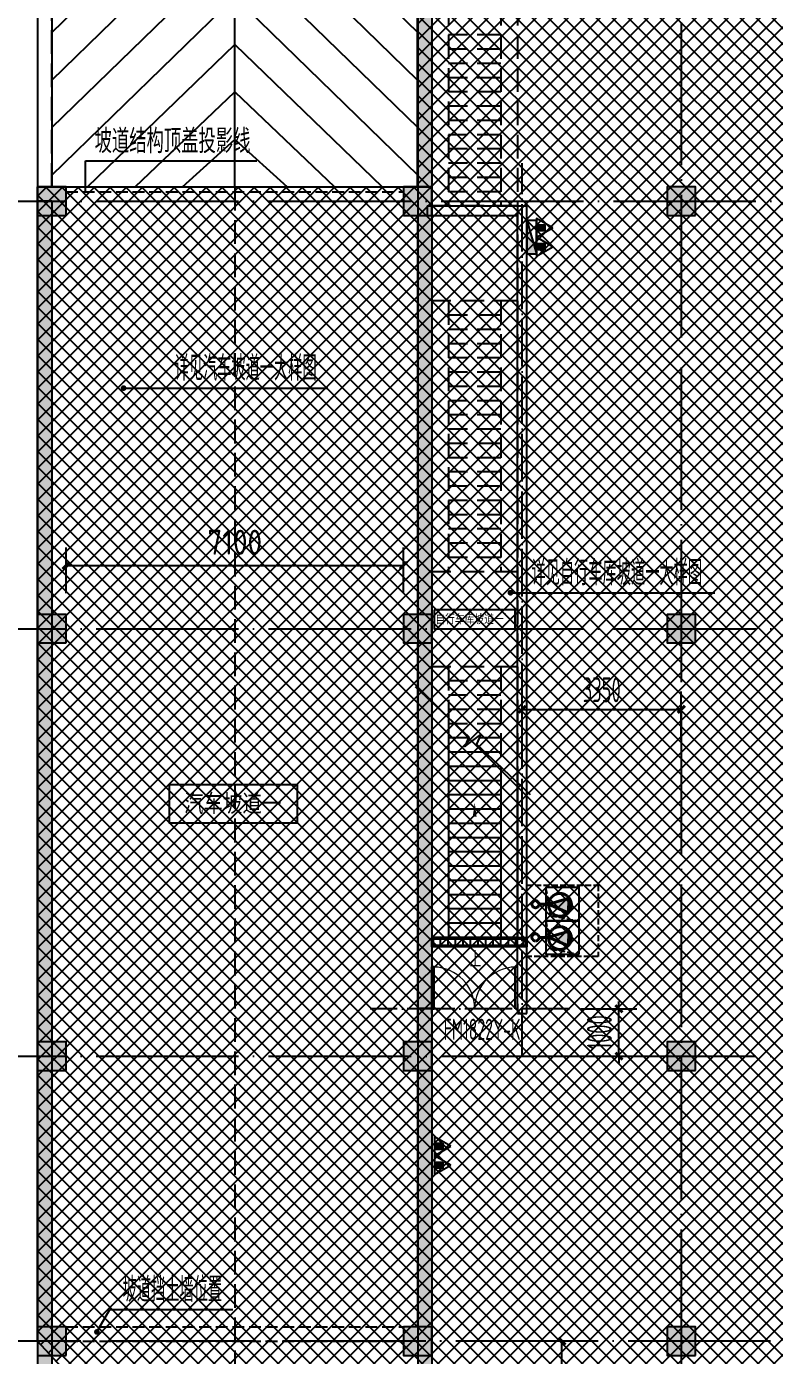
# Model space of a CAD drawing. Extents: x -473190 to 2138458, y -81875 to 2633646.
# Drawn here: x -85780 to -70038, y -31489 to -3513 of the extents above; entities that cross this region are included whole.
import ezdxf

# ---------------------------------------------------------------- set-up
doc = ezdxf.new("R2010")
doc.units = 0
doc.header["$LTSCALE"] = 1000
for name, pattern in [('DASH', [0.35, 0.25, -0.1]), ('DOTE', [2.42, 2, -0.2, 0.02, -0.2]), ('排水', [1.1, 1, -0.1])]:
    doc.linetypes.add(name, pattern=pattern)
for name, color, linetype in [('03小品', 2, 'Continuous'), ('A-COLUMN', 2, 'Continuous'), ('A-ROOM_NAME', 23, 'Continuous'), ('A-SPACE_SHAR', 4, 'Continuous'), ('A-STAIR', 3, 'Continuous'), ('A-WALL', 2, 'Continuous'), ('DIM_LEAD', 3, 'Continuous'), ('DIM_SYMB', 3, 'Continuous'), ('DOOR_FIRE', 4, 'Continuous'), ('DOOR_FIRE_TEXT', 7, 'Continuous'), ('DOTE', 1, 'DOTE'), ('PUB_DIM', 3, 'Continuous'), ('PUB_HATCH', 8, 'Continuous'), ('PUB_TEXT', 7, 'Continuous'), ('W-EQUIP_消火栓', 7, 'Continuous'), ('W-EQUIP_灭火器', 7, 'Continuous'), ('索引线', 252, 'Continuous'), ('集水坑', 4, 'Continuous'), ('雨棚投影', 147, 'Continuous')]:
    doc.layers.add(name, color=color, linetype=linetype)
doc.layers.add('GPS-污水', color=2, linetype='排水', lineweight=40)
doc.styles.add('8B2_01', font='simhei.ttf', dxfattribs={"width": 0.8})
doc.styles.add('8B2_02', font='tssdeng.shx', dxfattribs={"width": 0.6, "bigfont": 'TSSDCHN.shx'})
doc.styles.add('_TCH_DIM', font='SIMPLEX', dxfattribs={"bigfont": 'GBCBIG'})
doc.styles.add('_TCH_DIM_T3', font='tssdeng.shx', dxfattribs={"width": 0.564706, "bigfont": '@@@tssdchn.shx'})
doc.styles.add('_TCH_WINDOW', font='tssdeng.shx', dxfattribs={"width": 0.8, "height": 3.5, "bigfont": 'tssdchn.shx'})
doc.styles.get("Standard").update_dxf_attribs({"font": 'gbenor.shx', "bigfont": 'gbcbig.shx'})
doc.styles.add('STANDARD_T3', font='gbenor.shx', dxfattribs={"bigfont": 'gbcbig.shx'})
doc.dimstyles.new('_TCH_ARCH&&150', dxfattribs={"dimtxt": 525, "dimasz": 150, "dimexe": 375, "dimexo": 450, "dimgap": 150, "dimtad": 1, "dimdec": 0, "dimzin": 0, "dimdsep": 46, "dimtxsty": '_TCH_DIM_T3', "dimblk": 'ARCHTICK', "dimcen": 0.09, "dimclrt": 7, "dimazin": 2, "dimtfac": 1, "dimtdec": 0, "dimtix": 1, "dimtmove": 2, "dimatfit": 3, "dimfxl": 0, "dimtolj": 1, "dimtzin": 0, "dimarcsym": 0})
doc.dimstyles.new('STANDARD&&150', dxfattribs={"dimtxt": 525, "dimasz": 150, "dimexe": 375, "dimexo": 450, "dimgap": 225, "dimtad": 1, "dimdec": 0, "dimzin": 0, "dimdsep": 46, "dimtxsty": 'STANDARD_T3', "dimblk": 'ARCHTICK', "dimcen": 0.09, "dimadec": 0, "dimazin": 0, "dimtfac": 1, "dimtdec": 0, "dimtix": 1, "dimtmove": 2, "dimatfit": 3, "dimfxl": 0, "dimtolj": 1, "dimtzin": 0, "dimarcsym": 0})

# ---------------------------------------------------------------- blocks, each defined once
blk = doc.blocks.new('坡道')
at = {"layer": '雨棚投影', "linetype": 'DASH', "lineweight": -3, "ltscale": 2}
blk.add_line((-138368, -493850), (-175993, -493851), dxfattribs=at)
blk.add_lwpolyline([(-138368, -493850), (-111768, -493850, 0.414214), (-103918, -486000), (-103918, -484450)], format="xyb", dxfattribs=at)
for points in [[(-138368, -490000), (-175993, -490001), (-175993, -497701), (-138368, -497700)], [(-138368, -498000), (-138368, -497701), (-175993, -497701), (-175993, -498000)]]:
    blk.add_lwpolyline(points, close=True, dxfattribs=at)
blk = doc.blocks.new('自行车坡道')
at = {"layer": 'A-STAIR'}
for p, q in [((-72448, -339871), (-67495, -339871)), ((-67495, -341671), (-67495, -339871)), ((-72119, -340221), (-67495, -340221)), ((-71995, -340353), (-71995, -340221)), ((-71695, -340638), (-71695, -340221)), ((-71395, -340993), (-71395, -340221)), ((-71095, -341321), (-71095, -340221)), ((-70795, -341321), (-70795, -340221)), ((-70495, -341321), (-70495, -340221)), ((-70195, -341321), (-70195, -340221)), ((-69895, -341321), (-69895, -340221)), ((-69595, -341321), (-69595, -340221)), ((-69295, -341321), (-69295, -340221)), ((-68995, -341321), (-68995, -340221)), ((-68695, -341321), (-68695, -340221)), ((-68395, -341321), (-68395, -340221)), ((-68095, -341321), (-68095, -340221)), ((-67795, -341321), (-67795, -340221)), ((-71095, -341321), (-67495, -341321)), ((-70759, -341671), (-67495, -341671))]:
    blk.add_line(p, q, dxfattribs=at)
at = {"layer": 'DIM_SYMB'}
blk.add_lwpolyline([(-72776, -339521), (-71718, -340648), (-71513, -340560), (-71768, -340902), (-71564, -340812), (-70507, -341939)], dxfattribs=at)
at = {"layer": '雨棚投影', "color": 252, "linetype": 'DASH', "lineweight": -3, "ltscale": 2}
for p, q in [((-96295, -339871), (-72448, -339871)), ((-82895, -341671), (-82895, -339871)), ((-80895, -341671), (-80895, -339871)), ((-75195, -341671), (-75195, -339871)), ((-73195, -341671), (-73195, -339871)), ((-88595, -340221), (-82895, -340221)), ((-86495, -341321), (-86495, -340221)), ((-86195, -341321), (-86195, -340221)), ((-85895, -341321), (-85895, -340221)), ((-85595, -341321), (-85595, -340221)), ((-85295, -341321), (-85295, -340221)), ((-84995, -341321), (-84995, -340221)), ((-84695, -341321), (-84695, -340221)), ((-84395, -341321), (-84395, -340221)), ((-84095, -341321), (-84095, -340221)), ((-83795, -341321), (-83795, -340221)), ((-83495, -341321), (-83495, -340221)), ((-83195, -341321), (-83195, -340221)), ((-80895, -340221), (-75195, -340221)), ((-80595, -341321), (-80595, -340221)), ((-80295, -341321), (-80295, -340221)), ((-79995, -341321), (-79995, -340221)), ((-79695, -341321), (-79695, -340221)), ((-79395, -341321), (-79395, -340221)), ((-79095, -341321), (-79095, -340221)), ((-78795, -341321), (-78795, -340221)), ((-78495, -341321), (-78495, -340221)), ((-78195, -341321), (-78195, -340221)), ((-77895, -341321), (-77895, -340221)), ((-77595, -341321), (-77595, -340221)), ((-77295, -341321), (-77295, -340221)), ((-76995, -341321), (-76995, -340221)), ((-76695, -341321), (-76695, -340221)), ((-76395, -341321), (-76395, -340221)), ((-76095, -341321), (-76095, -340221)), ((-75795, -341321), (-75795, -340221)), ((-75495, -341321), (-75495, -340221)), ((-73195, -340221), (-72119, -340221)), ((-72895, -341321), (-72895, -340221)), ((-72595, -341321), (-72595, -340221)), ((-72295, -341321), (-72295, -340221)), ((-71995, -341321), (-71995, -340353)), ((-71695, -341321), (-71695, -340869)), ((-71395, -341321), (-71395, -340993)), ((-88595, -341321), (-82895, -341321)), ((-80895, -341321), (-75195, -341321)), ((-73195, -341321), (-71095, -341321)), ((-96295, -341671), (-70759, -341671))]:
    blk.add_line(p, q, dxfattribs=at)
blk = doc.blocks.new('$SB01_1')
h = blk.add_hatch(color=256)
h.dxf.hatch_style = 1
h.paths.add_polyline_path([(-0.381, -0.323), (0.5, 0), (-0.381, 0.323)])
h.paths.add_polyline_path([(0, 0), (0.002, 0), (0.002, 0.001), (0, 0.001)], flags=24)
h.paths.add_polyline_path([(0, -0.002), (0.003, -0.002), (0.003, -0.001), (0, -0.001)], flags=24)
h.paths.add_polyline_path([(0, -0.003), (0.003, -0.003), (0.003, -0.002), (0, -0.002)], flags=24)
for p, q in [((0.5, 0), (-0.381, 0.323)), ((-0.381, 0.323), (-0.381, -0.323)), ((0.5, 0), (-0.381, -0.323))]:
    blk.add_line(p, q)
blk.add_circle((0, 0), 0.5)
at = {"flags": 1}
for tag, p in [('UNIT', (0, 0)), ('SPEC', (0, -0.002)), ('WHAT', (0, -0.003))]:
    blk.add_attdef(tag, p, '', height=0.001, dxfattribs=at)
blk = doc.blocks.new('人防集水坑')
at = {"layer": 'GPS-污水', "linetype": '排水'}
for p, q in [((307486, 701151), (307284, 701151)), ((307486, 700451), (307284, 700451))]:
    blk.add_line(p, q, dxfattribs=at)
for centre in [(307561, 701151), (307561, 700451)]:
    blk.add_circle(centre, 75, dxfattribs=at)
at = {"layer": '集水坑', "linetype": 'DASH', "ltscale": 0.5}
blk.add_lwpolyline([(306241, 700051), (306241, 701551), (307741, 701551), (307741, 700051)], close=True, dxfattribs=at)
at = {"layer": '集水坑', "linetype": 'Continuous', "ltscale": 0.5}
for points in [[(306641, 701501), (306641, 700801), (307341, 700801), (307341, 701501)], [(306641, 700801), (306641, 700101), (307341, 700101), (307341, 700801)]]:
    blk.add_lwpolyline(points, close=True, dxfattribs=at)
at = {"layer": '集水坑', "linetype": 'DASH', "ltscale": 0.5}
for points in [[(307341, 700801), (307237, 701397), (306641, 701501)], [(307347, 700101), (307243, 700697), (306647, 700801)]]:
    blk.add_lwpolyline(points, dxfattribs=at)
at = {"layer": 'GPS-污水', "linetype": '排水', "xscale": -480.0000000000002, "yscale": 480.0000000000002, "zscale": 480.0000000000002, "rotation": 176.2535374729293}
for p in [(307045, 701164, 0), (307045, 700464, 0)]:
    blk.add_blockref('$SB01_1', p, dxfattribs=at)
blk = doc.blocks.new('A$C3672542B')
at = {"layer": '集水坑', "linetype": 'Continuous', "rotation": 179.9999999999999}
blk.add_blockref('人防集水坑', (321974.7, 491232.5), dxfattribs=at)
blk = doc.blocks.new('A$C4F5A101F')
at = {"layer": 'DOTE', "color": 127, "linetype": 'DOTE', "ltscale": 1.5}
for p, q in [((-279889.7, 16373.7), (-279889.7, -213765.2)), ((-274639.7, 16373.7), (-274639.7, -213765.2)), ((-167489.7, -189257.4), (-297848.4, -189257.4))]:
    blk.add_line(p, q, dxfattribs=at)
at = {"layer": 'DOTE', "color": 16, "linetype": 'DOTE', "ltscale": 1.5}
for p, q in [((-297848.4, -165257.4), (-173939.7, -165257.4)), ((-297848.4, -174257.4), (-173939.7, -174257.4)), ((-297848.4, -183257.4), (-173939.7, -183257.4))]:
    blk.add_line(p, q, dxfattribs=at)
blk = doc.blocks.new('_ArchTick')
at = {"color": 0, "linetype": 'ByBlock', "const_width": 0.4}
blk.add_lwpolyline([(-0.5, -0.5), (0.5, 0.5)], dxfattribs=at)
blk = doc.blocks.new('*D5493')
at = {"layer": 'Defpoints', "color": 0, "transparency": 16777216}
for p in [(-19540, -165300), (-18288, -165300), (-19540, -166300)]:
    blk.add_point(p, dxfattribs=at)
at = {"layer": 'PUB_DIM', "color": 0, "lineweight": -2, "transparency": 16777216}
for p, q in [((-19090, -165300), (-17913, -165300)), ((-18288, -165300), (-18288, -165150)), ((-18288, -166300), (-18288, -165300)), ((-19090, -166300), (-17913, -166300)), ((-18288, -166300), (-18288, -166450))]:
    blk.add_line(p, q, dxfattribs=at)
at = {"layer": 'PUB_DIM', "color": 0, "lineweight": -2, "transparency": 16777216, "xscale": 150, "yscale": 150, "zscale": 150}
for p, rotation in [((-18288, -165300), 270), ((-18288, -166300), 90)]:
    blk.add_blockref('_ArchTick', p, dxfattribs=dict(at, rotation=rotation))
at = {"layer": 'PUB_DIM', "color": 7, "transparency": 16777216, "insert": (-18700, -165800), "char_height": 525, "attachment_point": 5, "rotation": 90, "style": '_TCH_DIM_T3'}
blk.add_mtext('\\A1;1000', dxfattribs=at)
blk = doc.blocks.new('*D5494')
at = {"layer": 'Defpoints', "color": 0, "transparency": 16777216}
for p in [(-16975, -158998), (-20325, -160092), (-16975, -160092)]:
    blk.add_point(p, dxfattribs=at)
at = {"layer": 'PUB_DIM', "color": 0, "lineweight": -2, "transparency": 16777216}
for p, q in [((-20325, -159642), (-20325, -158623)), ((-16975, -159642), (-16975, -158623)), ((-20325, -158998), (-16975, -158998))]:
    blk.add_line(p, q, dxfattribs=at)
at = {"layer": 'PUB_DIM', "color": 0, "lineweight": -2, "transparency": 16777216, "xscale": 150, "yscale": 150, "zscale": 150, "rotation": 180}
blk.add_blockref('_ArchTick', (-20325, -158998), dxfattribs=at)
at = {"layer": 'PUB_DIM', "color": 0, "lineweight": -2, "transparency": 16777216, "xscale": 150, "yscale": 150, "zscale": 150}
blk.add_blockref('_ArchTick', (-16975, -158998), dxfattribs=at)
at = {"layer": 'PUB_DIM', "color": 7, "transparency": 16777216, "insert": (-18650, -158586), "char_height": 525, "attachment_point": 5, "style": '_TCH_DIM_T3'}
blk.add_mtext('\\A1;3350', dxfattribs=at)
blk = doc.blocks.new('A$C5C451EB0')
at = {"layer": '03小品'}
h = blk.add_hatch(dxfattribs=at)
h.set_pattern_fill('ANSI31', color=8, scale=100, angle=495, style=0)
h.set_pattern_definition([(180, (-767005.92, 3086967.97), (-1e-13, -158.75), [])])
h.paths.add_polyline_path([(-170, -170), (-30, -170), (-30, 1770), (-170, 1770)])
at = {"layer": '03小品', "color": 4}
blk.add_lwpolyline([(0, 367), (0, -200), (-200, -200), (-200, 1800), (0, 1800), (0, 367)], dxfattribs=at)
blk.add_lwpolyline([(-30, 367), (-30, -170), (-170, -170), (-170, 1770), (-30, 1770)], close=True, dxfattribs=at)
at = {"layer": '雨棚投影', "linetype": 'DASH', "lineweight": -3, "ltscale": 2}
blk.add_line((0, 1800), (0, -200), dxfattribs=at)
blk = doc.blocks.new('A$C24876B27')
at = {"layer": 'A-SPACE_SHAR'}
for p, q in [((0.412, 17.195), (-7.112, 4.081)), ((7.611, 13.064), (0.412, 17.195)), ((0.672, 17.045), (-6.852, 3.931)), ((-3.513, 2.015), (4.011, 15.129)), ((7.351, 13.213), (-0.173, 0.1)), ((7.611, 13.064), (0.087, -0.05)), ((-7.112, 4.081), (0.087, -0.05))]:
    blk.add_line(p, q, dxfattribs=at)
for points in [[(0.239, 16.292), (1.446, 16.601)], [(-0.258, 15.424), (2.336, 16.09)], [(-0.756, 14.557), (3.227, 15.579)], [(-1.254, 13.689), (3.952, 15.026), (5.425, 9.858)], [(4.796, 14.679), (5.923, 10.725)], [(-1.751, 12.822), (3.454, 14.159), (4.927, 8.99)], [(5.686, 14.168), (6.42, 11.592)], [(6.577, 13.657), (6.918, 12.46)], [(-2.249, 11.955), (2.957, 13.291), (4.43, 8.123)], [(-2.747, 11.087), (2.459, 12.424), (3.932, 7.255)], [(-3.244, 10.22), (1.961, 11.557), (3.435, 6.388)], [(-3.742, 9.353), (1.464, 10.689), (2.937, 5.521)], [(-4.24, 8.485), (0.966, 9.822), (2.439, 4.653)], [(-4.737, 7.618), (0.468, 8.955), (1.942, 3.786)], [(-5.235, 6.75), (-0.029, 8.087), (1.444, 2.918)], [(-5.733, 5.883), (-0.527, 7.22), (0.946, 2.051)], [(-6.23, 5.016), (-1.025, 6.352), (0.449, 1.184)], [(-6.728, 4.148), (-1.522, 5.485), (-0.049, 0.316)], [(-6.202, 3.558), (-2.02, 4.618), (-0.824, 0.473)], [(-5.334, 3.061), (-2.518, 3.75), (-1.691, 0.97)], [(-4.467, 2.563), (-3.015, 2.883), (-2.559, 1.468)]]:
    blk.add_lwpolyline(points, dxfattribs=at)
blk = doc.blocks.new('$TwtSys$00000434')
for p, q in [((-0.5, 0.5), (-0.5, -0.5)), ((-0.5, -0.5), (0.5, 0.5)), ((0.5, 0.5), (-0.5, 0.5)), ((0.5, -0.5), (0.5, 0.5)), ((-0.5, -0.5), (0.5, -0.5))]:
    blk.add_line(p, q)
blk.add_solid([(0.5, -0.5), (0.5, 0.5), (-0.5, -0.5)])
blk = doc.blocks.new('$TwtSys$00000546')
h = blk.add_hatch()
h.set_pattern_fill('ANSI31', color=256, scale=200, style=0)
h.set_pattern_definition([(45, (-38543.802, -6670.83), (-17.67767, 17.67767), [])])
h.paths.add_polyline_path([(-65, 174), (65, 174), (65, 44), (-65, 44)])
for points in [[(0, 344), (-198, 0), (198, 0)], [(-65, 174), (65, 174), (65, 44), (-65, 44)]]:
    blk.add_lwpolyline(points, close=True)
blk = doc.blocks.new('_FZH')
blk.add_lwpolyline([(-0.5, -0.5), (0.5, -0.5), (0.5, 0.5), (-0.5, 0.5)], close=True)
at = {"layer": 'PUB_HATCH'}
blk.add_solid([(-0.5, -0.5), (0.5, -0.5), (-0.5, 0.5), (0.5, 0.5)], dxfattribs=at)
blk = doc.blocks.new('zzzzzzzzzzzzzzzz')
at = {"layer": 'PUB_HATCH'}
for points in [[(-95459, -336960), (-95159, -336960), (-95159, -331360), (-95459, -331360)], [(-103459, -345960), (-103159, -345960), (-103159, -337560), (-103459, -337560)], [(-95459, -345960), (-95159, -345960), (-95159, -337560), (-95459, -337560)], [(-103459, -354960), (-103159, -354960), (-103159, -346560), (-103459, -346560)], [(-95159, -346560), (-95459, -346560), (-95459, -354260), (-95159, -354260)], [(-95459, -354960), (-95159, -354960), (-95159, -354260), (-95459, -354260)], [(-103459, -360960), (-103159, -360960), (-103159, -355560), (-103459, -355560)], [(-95459, -360960), (-95159, -360960), (-95159, -355560), (-95459, -355560)], [(-103159, -361560), (-103459, -361560), (-103459, -363560), (-103159, -363560)]]:
    blk.add_hatch(color=256, dxfattribs=at).paths.add_polyline_path(points)
at = {"layer": 'A-WALL'}
for p, q in [((-95459, -331360), (-95459, -336960)), ((-95159, -331360), (-95159, -336960)), ((-103459, -337560), (-103459, -345960)), ((-103159, -337560), (-103159, -345960)), ((-95459, -337560), (-95459, -345960)), ((-95159, -337560), (-95159, -345960)), ((-103459, -346560), (-103459, -354960)), ((-103159, -346560), (-103159, -354960)), ((-95459, -346560), (-95459, -354260)), ((-95159, -346560), (-95159, -354260)), ((-95459, -354260), (-95459, -354960)), ((-95159, -354260), (-95459, -354260)), ((-95159, -354260), (-95159, -354960)), ((-103459, -355560), (-103459, -360960)), ((-103159, -355560), (-103159, -360960)), ((-95459, -355560), (-95459, -360960)), ((-95159, -355560), (-95159, -360960))]:
    blk.add_line(p, q, dxfattribs=at)
at = {"layer": 'A-COLUMN', "xscale": 600, "yscale": 600, "zscale": 600, "rotation": 90}
for p in [(-103159, -337260), (-95459, -337260), (-89909, -337260), (-103159, -346260), (-95459, -346260), (-89909, -346260), (-103159, -355260), (-95459, -355260), (-89909, -355260), (-103159, -361260), (-95459, -361260), (-89909, -361260)]:
    blk.add_blockref('_FZH', p, dxfattribs=at)
blk = doc.blocks.new('ADFASDF')
h = blk.add_hatch()
h.set_pattern_fill('ANSI37', color=8, scale=150)
h.set_pattern_definition([(45, (0, 0), (-168.3798, 168.3798), []), (135, (0, 0), (-168.3798, -168.3798), [])])
h.paths.add_polyline_path([(521397, 239186), (521397, 224886), (539697, 224886), (539697, 169261), (524947, 169261), (524947, 171211), (527822, 171211), (527922, 176611), (501318, 176611), (501125, 109884), (530547, 109887), (530547, 107449), (538188, 100503), (536147, 98236), (540086, 94690), (517812, 69953), (517812, 59790), (482108, 20136), (405247, 20136), (405247, 26086), (391997, 40436), (391997, 64736), (399997, 64738), (399997, 239186), (409022, 239186)])
blk.add_lwpolyline([(501318, 176611), (501125, 109884), (530547, 109887), (530547, 107449), (538188, 100503), (536147, 98236), (540086, 94690), (517812, 69953), (517812, 59790), (482108, 20136), (405247, 20136), (405247, 26086), (391997, 40436), (391997, 64736), (399997, 64738), (399997, 239186)])
blk = doc.blocks.new('*D3564')
at = {"layer": 'Defpoints', "color": 0, "transparency": 16777216}
for p in [(-77848, -14856), (-84948, -15889), (-77848, -15889)]:
    blk.add_point(p, dxfattribs=at)
at = {"layer": 'PUB_DIM', "color": 0, "lineweight": -2, "transparency": 16777216}
for p, q in [((-84948, -15439), (-84948, -14481)), ((-77848, -15439), (-77848, -14481)), ((-84948, -14856), (-77848, -14856))]:
    blk.add_line(p, q, dxfattribs=at)
at = {"layer": 'PUB_DIM', "color": 0, "lineweight": -2, "transparency": 16777216, "xscale": 150, "yscale": 150, "zscale": 150, "rotation": 180}
blk.add_blockref('_ArchTick', (-84948, -14856), dxfattribs=at)
at = {"layer": 'PUB_DIM', "color": 0, "lineweight": -2, "transparency": 16777216, "xscale": 150, "yscale": 150, "zscale": 150}
blk.add_blockref('_ArchTick', (-77848, -14856), dxfattribs=at)
at = {"layer": 'PUB_DIM', "color": 0, "transparency": 16777216, "insert": (-81398, -14369), "char_height": 525, "attachment_point": 5, "style": 'STANDARD_T3'}
blk.add_mtext('\\A1;7100', dxfattribs=at)
blk = doc.blocks.new('*D3567')
at = {"layer": 'Defpoints', "color": 0, "transparency": 16777216}
for p in [(-74510, -31189), (-73548, -31189), (-73548, -33489)]:
    blk.add_point(p, dxfattribs=at)
at = {"layer": 'PUB_DIM', "color": 0, "lineweight": -2, "transparency": 16777216}
for p, q in [((-73998, -31189), (-74885, -31189)), ((-74510, -33489), (-74510, -31189)), ((-73998, -33489), (-74885, -33489))]:
    blk.add_line(p, q, dxfattribs=at)
at = {"layer": 'PUB_DIM', "color": 0, "lineweight": -2, "transparency": 16777216, "xscale": 150, "yscale": 150, "zscale": 150}
for p, rotation in [((-74510, -31189), 90), ((-74510, -33489), 270)]:
    blk.add_blockref('_ArchTick', p, dxfattribs=dict(at, rotation=rotation))
at = {"layer": 'PUB_DIM', "color": 0, "transparency": 16777216, "insert": (-74998, -32339), "char_height": 525, "attachment_point": 5, "rotation": 90, "style": 'STANDARD_T3'}
blk.add_mtext('\\A1;2300', dxfattribs=at)
blk = doc.blocks.new('$DorLib2D$00000002')
for p, q in [((-0.5, 0), (-0.5, 0.4875)), ((-0.475, 0.4875), (-0.5, 0.4875)), ((-0.475, 0), (-0.475, 0.4875)), ((0.475, 0), (0.475, 0.4875)), ((0.475, 0.4875), (0.5, 0.4875)), ((0.5, 0), (0.5, 0.4875)), ((-0.5, 0), (-0.475, 0)), ((0.5, 0), (0.475, 0))]:
    blk.add_line(p, q)
at = {"lineweight": 13}
for centre, start, end in [((-0.4875, 0), 0, 88.53072), ((0.4875, 0), 91.46928, 180)]:
    blk.add_arc(centre, 0.4875, start, end, dxfattribs=at)
blk = doc.blocks.new('A$C2B5B1B2C')
at = {"layer": 'DOTE', "linetype": 'DOTE', "ltscale": 0.5}
for p, q in [((-20325, -166300), (-20325, -147500)), ((-19325, -165300), (-23525, -165300))]:
    blk.add_line(p, q, dxfattribs=at)
at = {"layer": 'PUB_DIM'}
for p1, p2, distance, picture, middle in [((-20325, -160092.1), (-16975, -160092.1), 1093.6, '*D5494', (-18650, -158585.9)), ((-19540.2, -166300), (-19540.2, -165300), -1252.3, '*D5493', (-18700.4, -165800))]:
    dim = blk.add_aligned_dim(p1=p1, p2=p2, distance=distance, dimstyle='_TCH_ARCH&&150', dxfattribs=at)
    dim.commit()
    dim.dimension.update_dxf_attribs({"geometry": picture, "text_midpoint": middle})

msp = doc.modelspace()

# ---------------------------------------------------------------- hatches: boundary and pattern name
at = {"layer": 'PUB_HATCH'}
for points in [[(-77247.7, -1289.4), (-77547.7, -1289.4), (-77547.7, -7189.4), (-77247.7, -7189.4)], [(-85547.7, -7189.4), (-85547.7, -16189.4), (-85247.7, -16189.4), (-85247.7, -7189.4)], [(-77247.7, -7189.4), (-77547.7, -7189.4), (-77547.7, -16189.4), (-77247.7, -16189.4)], [(-85247.7, -16189.4), (-85547.7, -16189.4), (-85547.7, -25189.4), (-85247.7, -25189.4)], [(-77247.7, -16189.4), (-77547.7, -16189.4), (-77547.7, -24189.4), (-77247.7, -24189.4)], [(-77247.7, -24189.4), (-77547.7, -24189.4), (-77547.7, -25189.4), (-77247.7, -25189.4)], [(-85247.7, -25189.4), (-85547.7, -25189.4), (-85547.7, -31189.4), (-85247.7, -31189.4)], [(-77247.7, -25189.4), (-77547.7, -25189.4), (-77547.7, -31189.4), (-77247.7, -31189.4)], [(-85247.7, -31189.4), (-85547.7, -31189.4), (-85547.7, -33489.4), (-85247.7, -33489.4)], [(-77247.7, -31189.4), (-77547.7, -31189.4), (-77547.7, -33489.4), (-77247.7, -33489.4)]]:
    msp.add_hatch(color=256, dxfattribs=at).paths.add_polyline_path(points)

# ---------------------------------------------------------------- linework, layer by layer
at = {"linetype": 'DASH'}
for points in [[(-84947.7, -6989.4), (-77847.7, -6989.4)], [(-84947.7, -30889.4), (-77847.7, -30889.4)], [(-84947.7, -31189.4), (-77847.7, -31189.4)]]:
    msp.add_lwpolyline(points, dxfattribs=at)
at = {"color": 1}
for points in [[(-77197.7, -15789.4), (-77197.7, -16189.4), (-75497.7, -16189.4), (-75497.7, -15789.4), (-77197.7, -15789.4)], [(-82775.9, -19476.6), (-82775.9, -20276.6), (-80075.9, -20276.6), (-80075.9, -19476.6), (-82775.9, -19476.6)]]:
    msp.add_lwpolyline(points, dxfattribs=at)
at = {"layer": 'A-WALL'}
for p, q in [((-77547.7, -1289.4), (-77547.7, -7189.4)), ((-77247.7, -1289.4), (-77247.7, -7189.4)), ((-85547.7, -7189.4), (-85547.7, -16189.4)), ((-85247.7, -7189.4), (-85547.7, -7189.4)), ((-85247.7, -7189.4), (-85247.7, -16189.4)), ((-77547.7, -7189.4), (-77547.7, -16189.4)), ((-77247.7, -7189.4), (-77247.7, -16189.4)), ((-77347.7, -7289.4), (-75247.7, -7289.4)), ((-77347.7, -7289.4), (-77347.7, -7489.4)), ((-77347.7, -7489.4), (-75447.7, -7489.4)), ((-75447.7, -24089.4), (-75447.7, -7489.4)), ((-75247.7, -24289.4), (-75247.7, -7289.4)), ((-85547.7, -16189.4), (-85547.7, -25189.4)), ((-85247.7, -16189.4), (-85247.7, -25189.4)), ((-77547.7, -16189.4), (-77547.7, -24189.4)), ((-77247.7, -16189.4), (-77247.7, -24189.4)), ((-77547.7, -24189.4), (-77547.7, -25189.4)), ((-77247.7, -24289.4), (-77247.7, -24089.4)), ((-77247.7, -24189.4), (-77247.7, -25189.4)), ((-75447.7, -24089.4), (-75447.7, -24289.4)), ((-75447.7, -24289.4), (-75247.7, -24289.4)), ((-85547.7, -25189.4), (-85547.7, -31189.4)), ((-85247.7, -25189.4), (-85247.7, -31189.4)), ((-77547.7, -25189.4), (-77547.7, -31189.4)), ((-77247.7, -25189.4), (-77247.7, -31189.4)), ((-85547.7, -31189.4), (-85547.7, -33489.4)), ((-85247.7, -31189.4), (-85247.7, -33489.4)), ((-77547.7, -31189.4), (-77547.7, -33489.4)), ((-77247.7, -31189.4), (-77247.7, -33489.4))]:
    msp.add_line(p, q, dxfattribs=at)
at = {"layer": 'DIM_LEAD'}
for p, q in [((-84542.8, -6989.4), (-84542.8, -6336.7)), ((-84542.8, -6336.7), (-80934.8, -6336.7)), ((-83738.2, -11125), (-82783.4, -11125)), ((-83738.2, -11125), (-82783.4, -11125)), ((-83738.2, -11125), (-82783.4, -11125)), ((-83738.2, -11125), (-82783.4, -11125)), ((-82783.4, -11125), (-79437.9, -11125)), ((-75594.2, -15434.5), (-74639.4, -15434.5)), ((-75594.2, -15434.5), (-74639.4, -15434.5)), ((-75594.2, -15434.5), (-74639.4, -15434.5)), ((-75594.2, -15434.5), (-74639.4, -15434.5)), ((-74639.4, -15434.5), (-71293.8, -15434.5)), ((-84299, -30995.3), (-84028.8, -30523.1)), ((-84028.8, -30523.1), (-81438.1, -30523.1))]:
    msp.add_line(p, q, dxfattribs=at)
at = {"layer": 'DIM_LEAD', "const_width": 60}
for points in [[(-83768.2, -11125, 1), (-83708.2, -11125, 1)], [(-83768.2, -11125, 1), (-83708.2, -11125, 1)], [(-83768.2, -11125, 1), (-83708.2, -11125, 1)], [(-83768.2, -11125, 1), (-83708.2, -11125, 1)], [(-75624.2, -15434.5, 1), (-75564.2, -15434.5, 1)], [(-75624.2, -15434.5, 1), (-75564.2, -15434.5, 1)], [(-75624.2, -15434.5, 1), (-75564.2, -15434.5, 1)], [(-75624.2, -15434.5, 1), (-75564.2, -15434.5, 1)], [(-84313.9, -31021.3, 1), (-84284.1, -30969.2, 1)]]:
    msp.add_lwpolyline(points, format="xyb", close=True, dxfattribs=at)
at = {"layer": 'DIM_SYMB'}
msp.add_lwpolyline([(-76347.7, -22689.4, 0, 0, 0), (-76347.7, -19847.7, 0, 80, 0), (-76347.7, -20147.7, 0, 0, 0)], format="xyseb", dxfattribs=at)

# ---------------------------------------------------------------- block references
for name, p in [('A$C3672542B', (-89481.4, 187228.8)), ('ADFASDF', (-477545, -71625.7)), ('A$C2B5B1B2C', (-55022.7, 141110.6))]:
    msp.add_blockref(name, p)
for name, p, rotation in [('坡道', (412452.6, -145257), 270), ('A$C5C451EB0', (-75447.7, -22689.4), 90)]:
    msp.add_blockref(name, p, dxfattribs=dict(rotation=rotation))
at = {"xscale": 1000, "yscale": 1000, "zscale": 1000, "rotation": 29.84476659675438}
msp.add_blockref('A$C24876B27', (-77347.7, -6889.4, 0), dxfattribs=at)
at = {"xscale": -1, "rotation": 90}
msp.add_blockref('自行车坡道', (-417118.3, -90184.3), dxfattribs=at)
at = {"layer": 'DOOR_FIRE'}
ref = msp.add_blockref('$DorLib2D$00000002', (-76347.7, -24189.4), dxfattribs=dict(at, xscale=1800, yscale=1800, zscale=200))
ref.add_attrib('A', 'FM1822Y-K', (-76999.3, -24847.4), dxfattribs={"layer": 'DOOR_FIRE_TEXT', "height": 446.25, "style": '_TCH_WINDOW', "width": 0.564706})
at = {"layer": 'W-EQUIP_消火栓', "xscale": 700, "yscale": 200, "zscale": 700, "rotation": 270}
msp.add_blockref('$TwtSys$00000434', (-75147.7, -7949.5), dxfattribs=at)
at = {"layer": 'W-EQUIP_灭火器'}
for p, rotation in [((-75047.7, -7751.2), 270), ((-75047.7, -8147.9), 270), ((-77195.2, -27087.3), 269.9999949910436), ((-77195.2, -27484.1), 269.9999949910436)]:
    msp.add_blockref('$TwtSys$00000546', p, dxfattribs=dict(at, rotation=rotation))
at = {"layer": '索引线', "color": 0}
msp.add_blockref('zzzzzzzzzzzzzzzz', (17910.9, 330071), dxfattribs=at)
at = {"layer": '雨棚投影', "linetype": 'DASH', "lineweight": -3, "ltscale": 2}
msp.add_blockref('A$C4F5A101F', (202642, 158068), dxfattribs=at)

# ---------------------------------------------------------------- texts
at = {"layer": 'A-ROOM_NAME', "color": 1, "style": '8B2_01', "width": 0.8}
for s, height, p in [('自行车库坡道一`', 187.76, (-77173.7, -16075.9)), ('汽车坡道一', 375.53, (-82467.4, -20049.6))]:
    msp.add_text(s, height=height, dxfattribs=at).set_placement(p)
at = {"layer": 'PUB_TEXT'}
msp.add_text('坡道结构顶盖投影线', height=506.38, dxfattribs=at).set_placement((-84348.4, -6179.2))
at = {"layer": 'PUB_TEXT', "style": '8B2_02', "width": 0.6}
for s, p in [('详见汽车坡道一大样图', (-82666, -10967.5)), ('详见自行车库坡道一大样图', (-75151.9, -15277)), ('坡道挡土墙位置', (-83758.4, -30365.6))]:
    msp.add_text(s, height=525, dxfattribs=at).set_placement(p)
at = {"layer": 'PUB_TEXT', "style": '_TCH_DIM'}
msp.add_text('上', height=337.6, dxfattribs=at).set_placement((-76452, -23318.4))

# ---------------------------------------------------------------- dimensions: what is measured, and where the dimension line sits
at = {"layer": 'PUB_DIM'}
for p1, p2, distance, picture, middle in [((-84947.7, -15889.4), (-77847.7, -15889.4), 1033.2, '*D3564', (-81397.7, -14368.8)), ((-73547.7, -33489.4), (-73547.7, -31189.4), 962.4, '*D3567', (-74997.6, -32339.4))]:
    dim = msp.add_aligned_dim(p1=p1, p2=p2, distance=distance, dimstyle='STANDARD&&150', dxfattribs=at)
    dim.commit()
    dim.dimension.update_dxf_attribs({"geometry": picture, "text_midpoint": middle})

doc.saveas('drawing.dxf')
